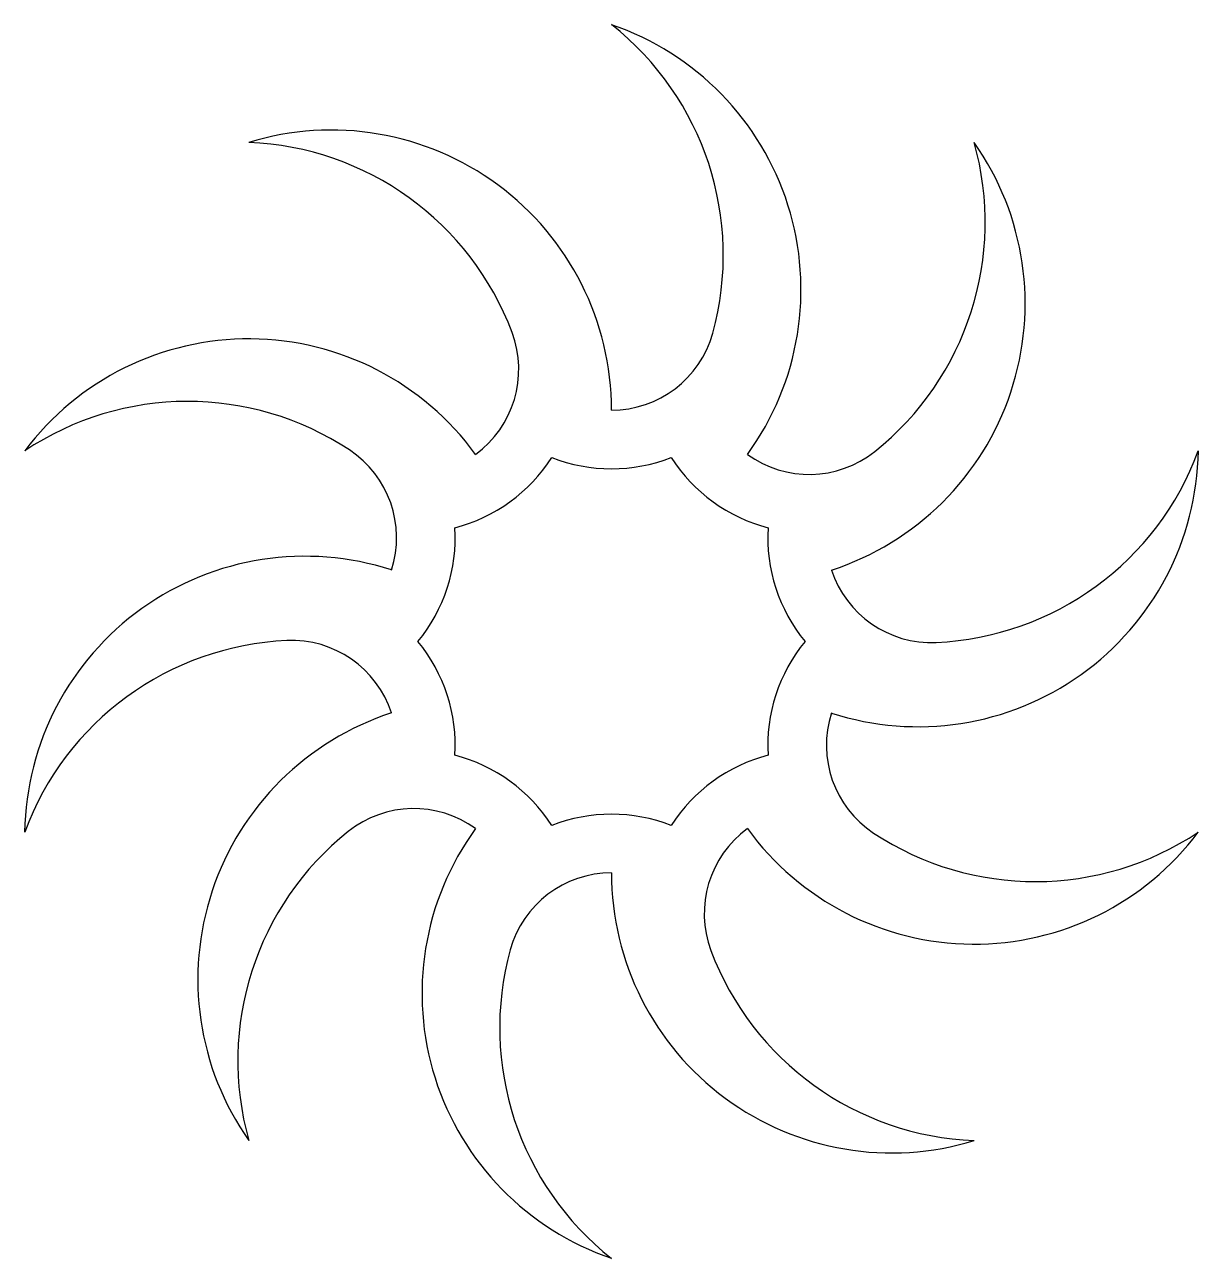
# Model space of a CAD drawing. Header units: inches. Extents: x -1.9 to 1.9, y -2 to 2.
import ezdxf

# ---------------------------------------------------------------- set-up
doc = ezdxf.new("R2010")
doc.units = ezdxf.units.IN
doc.header["$MEASUREMENT"] = 0

msp = doc.modelspace()

# ---------------------------------------------------------------- linework, layer by layer
at = {"color": 7, "linetype": 'Continuous', "lineweight": 25}
for centre, radius, start, end in [((-0.294, 1.1406), 0.9083, 324, 71.1161), ((-0.589, 1.2529), 0.9514, 344.5806, 51.7492), ((-0.9083, 0.75), 0.9083, 0, 107.1161), ((-1.2129, 0.6674), 0.9514, 20.5806, 87.7492), ((0.4326, 1.0956), 0.9083, 288, 35.1161), ((0.2599, 1.3598), 0.9514, 308.5806, 15.7492), ((-0.6409, 0.8821), 0.3404, 306, 20.5806), ((-1.1756, 0.0729), 0.9083, 36, 143.1161), ((0, 1.0904), 0.3404, 270, 344.5806), ((-1.3736, -0.173), 0.9514, 56.5806, 123.7492), ((-1.037, 0.337), 0.3404, 342, 56.5806), ((0.6409, 0.8821), 0.3404, 234, 308.5806), ((0.994, 0.632), 0.9083, 252, 359.1161), ((1.0095, 0.9473), 0.9514, 272.5806, 339.7492), ((-0.6409, 0.8821), 0.5304, 284.559, 327.441), ((0, 1.0904), 0.5304, 248.559, 291.441), ((0.6409, 0.8821), 0.5304, 212.559, 255.441), ((-1.037, 0.337), 0.5304, 320.559, 3.441), ((1.037, 0.337), 0.5304, 176.559, 219.441), ((-0.994, -0.632), 0.9083, 72, 179.1161), ((1.037, 0.337), 0.3404, 198, 272.5806), ((-1.0095, -0.9473), 0.9514, 92.5806, 159.7492), ((-1.037, -0.337), 0.3404, 18, 92.5806), ((-1.037, -0.337), 0.5304, 356.559, 39.441), ((1.037, -0.337), 0.5304, 140.559, 183.441), ((-0.4326, -1.0956), 0.9083, 108, 215.1161), ((1.037, -0.337), 0.3404, 162, 236.5806), ((-0.6409, -0.8821), 0.5304, 32.559, 75.441), ((0.6409, -0.8821), 0.5304, 104.559, 147.441), ((-0.6409, -0.8821), 0.3404, 54, 128.5806), ((0, -1.0904), 0.5304, 68.559, 111.441), ((-0.2599, -1.3598), 0.9514, 128.5806, 195.7492), ((0.294, -1.1406), 0.9083, 144, 251.1161), ((0.6409, -0.8821), 0.3404, 126, 200.5806), ((1.1756, -0.0729), 0.9083, 216, 323.1161), ((1.3736, 0.173), 0.9514, 236.5806, 303.7492), ((0, -1.0904), 0.3404, 90, 164.5806), ((0.9083, -0.75), 0.9083, 180, 287.1161), ((0.589, -1.2529), 0.9514, 164.5806, 231.7492), ((1.2129, -0.6674), 0.9514, 200.5806, 267.7492)]:
    msp.add_arc(centre, radius, start, end, dxfattribs=at)

doc.saveas('drawing.dxf')
